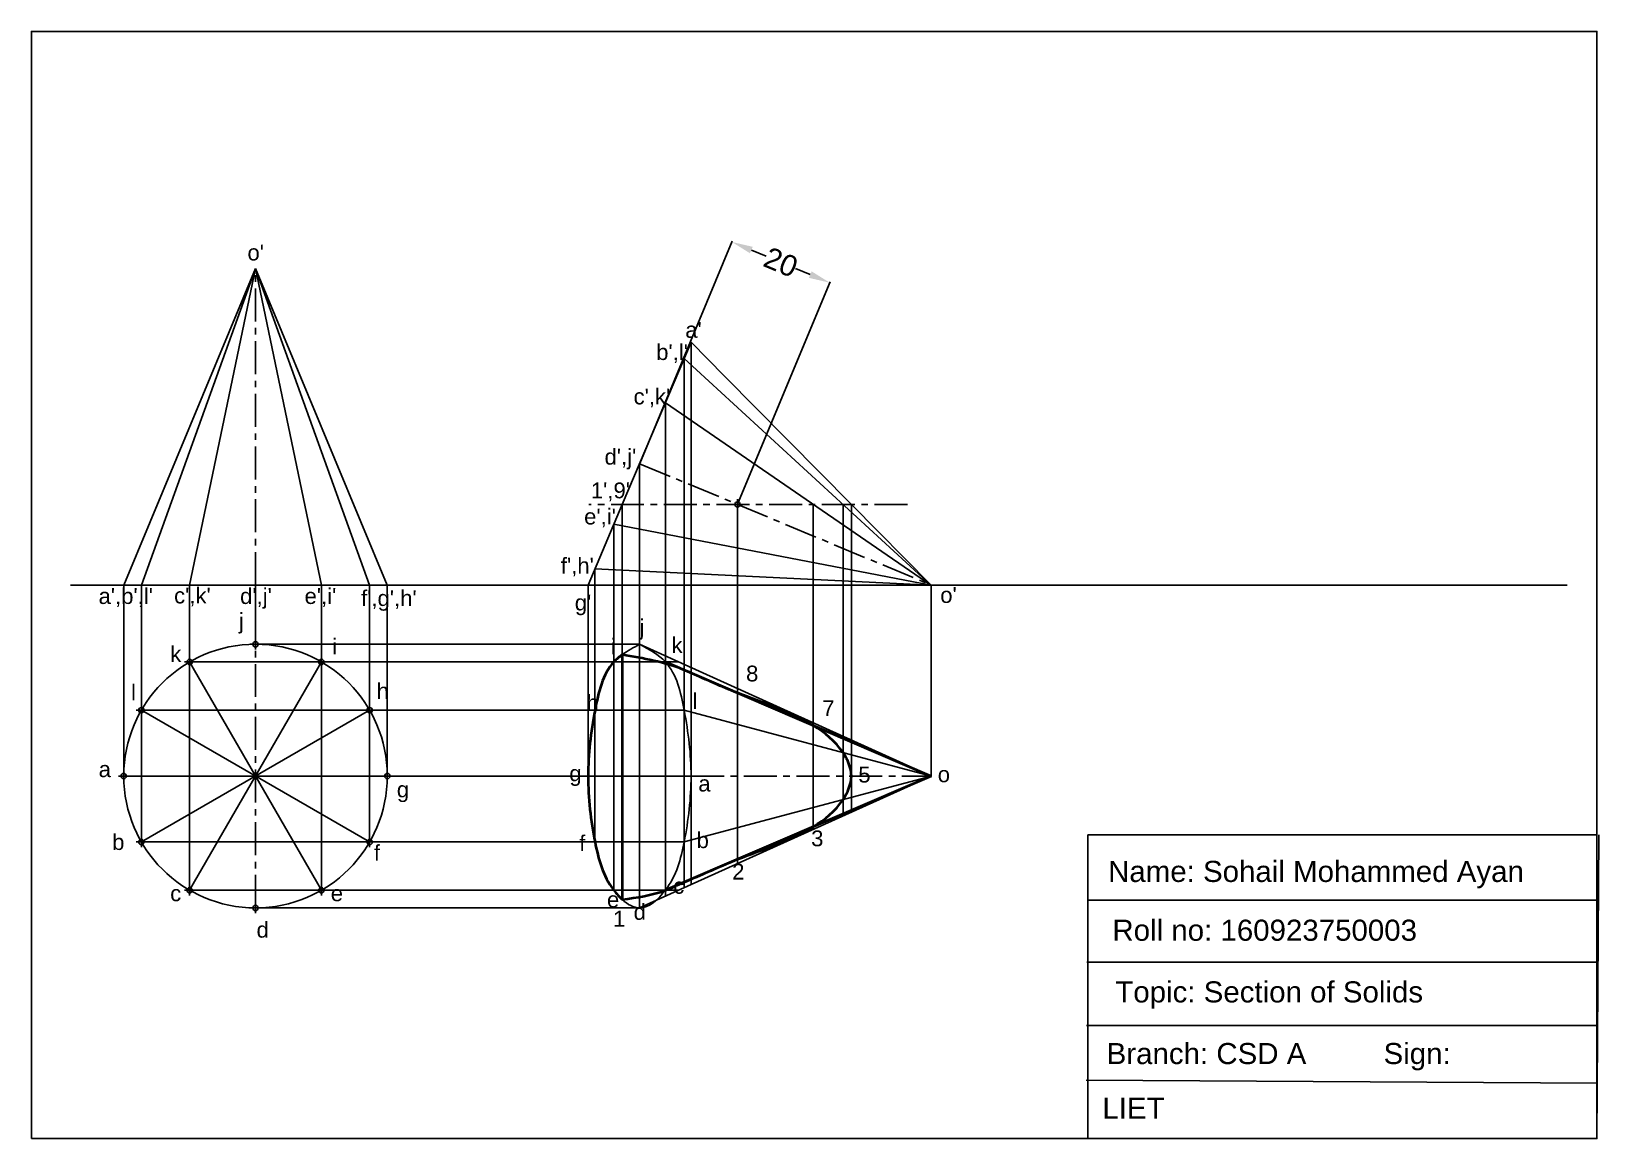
# Model space of a CAD drawing. Header units: millimetres. Extents: x 0 to 297, y 0 to 210.
import ezdxf

# ---------------------------------------------------------------- set-up
doc = ezdxf.new("R2010")
doc.units = ezdxf.units.MM
doc.header["$MEASUREMENT"] = 0
doc.header["$PDMODE"] = 34
doc.header["$PDSIZE"] = -2
doc.linetypes.add('CENTER', pattern=[2, 1.25, -0.25, 0.25, -0.25])
doc.styles.get("Standard").update_dxf_attribs({"font": 'arial.ttf'})
doc.dimstyles.new('Annotative', dxfattribs={"dimscale": 0, "dimtxt": 4, "dimasz": 4, "dimexe": 0.18, "dimexo": 0.0625, "dimgap": 0.09, "dimtad": 0, "dimtoh": 1, "dimdec": 0, "dimzin": 0, "dimdsep": 46, "dimtxsty": 'Standard', "dimcen": 0.09, "dimadec": 0, "dimazin": 0, "dimtfac": 1, "dimtdec": 0, "dimtofl": 0, "dimtmove": 0, "dimatfit": 3, "dimfxl": 1, "dimtolj": 1, "dimtzin": 0, "dimarcsym": 0})

# ---------------------------------------------------------------- blocks, each defined once
blk = doc.blocks.new('*D1')
at = {"color": 0, "lineweight": -2, "transparency": 16777216}
for p, q in [((115.42, 128.07), (132.97, 170.23)), ((136.59, 168.53), (139.43, 167.34)), ((147.78, 163.87), (144.94, 165.05)), ((133.99, 120.34), (151.54, 162.5))]:
    blk.add_line(p, q, dxfattribs=at)
at = {"color": 0, "transparency": 16777216}
for points in [[(136.85, 169.14), (136.33, 167.91), (132.9, 170.06)], [(148.04, 164.48), (147.52, 163.25), (151.47, 162.33)]]:
    blk.add_solid(points, dxfattribs=at)
at = {"layer": 'Defpoints', "color": 0, "transparency": 16777216}
for p in [(132.9, 170.06), (115.39, 128.01), (133.97, 120.28)]:
    blk.add_point(p, dxfattribs=at)
at = {"color": 0, "transparency": 16777216, "insert": (142.19, 166.2), "char_height": 4, "attachment_point": 5, "rotation": 337.3987}
blk.add_mtext('\\A1;20', dxfattribs=at)

msp = doc.modelspace()

# ---------------------------------------------------------------- linework, layer by layer
at = {"color": 18, "true_color": 0x000000}
for p, q in [((42.53, 165), (17.53, 105)), ((42.53, 165), (67.53, 105)), ((105.62, 105), (112.11, 120.28)), ((170.7, 104.99), (155.57, 120.28)), ((67.53, 105), (17.53, 105)), ((170.62, 105), (105.62, 105))]:
    msp.add_line(p, q, dxfattribs=at)
at = {"color": 251, "true_color": 0x636466}
for p, q in [((42.53, 165), (20.88, 105)), ((42.53, 165), (30.03, 105)), ((42.53, 165), (55.03, 105)), ((42.53, 165), (64.18, 105)), ((112.11, 120.28), (125.16, 151.03)), ((131.49, 144.63), (125.16, 151.03)), ((170.62, 105), (123.85, 147.94)), ((155.57, 120.28), (131.49, 144.63)), ((170.64, 105), (120.28, 139.52)), ((170.64, 105), (110.51, 116.51)), ((170.62, 105), (106.93, 108.08)), ((17.53, 68.76), (17.53, 105)), ((20.88, 56.26), (20.88, 105)), ((30.03, 47.1), (30.03, 105)), ((42.53, 93.76), (42.53, 105)), ((55.03, 47.1), (55.03, 105)), ((64.18, 56.26), (64.18, 105)), ((67.53, 68.76), (67.53, 105)), ((55.03, 90.41), (30.03, 47.1)), ((55.03, 47.1), (30.03, 90.41)), ((55.03, 90.41), (30.03, 90.41)), ((20.88, 81.26), (64.18, 56.26)), ((64.18, 81.26), (20.88, 56.26)), ((20.88, 81.26), (64.18, 81.26)), ((17.53, 68.76), (67.53, 68.76)), ((64.18, 56.26), (20.88, 56.26)), ((55.03, 47.1), (30.03, 47.1)), ((55.03, 47.1), (122.8, 47.1)), ((42.53, 43.76), (115.39, 43.76))]:
    msp.add_line(p, q, dxfattribs=at)
at = {"linetype": 'CENTER', "ltscale": 5}
for p, q in [((42.53, 105), (42.53, 165)), ((42.53, 43.76), (42.53, 93.76))]:
    msp.add_line(p, q, dxfattribs=at)
at = {"color": 251, "lineweight": -2, "true_color": 0x636466}
for p, q in [((125.16, 151.03), (125.16, 48.17)), ((123.85, 147.94), (123.85, 47.58)), ((120.28, 139.52), (120.28, 45.96)), ((115.39, 128.01), (115.39, 43.76)), ((133.97, 120.28), (133.97, 52.15)), ((148.35, 120.28), (148.35, 58.65)), ((153.98, 120.28), (153.98, 61.2)), ((155.57, 120.28), (155.57, 61.92)), ((110.51, 116.51), (110.51, 47.1)), ((106.93, 108.08), (106.93, 56.26)), ((170.7, 104.99), (170.7, 68.76)), ((42.53, 93.76), (115.39, 93.76)), ((55.03, 90.41), (122.8, 90.41)), ((64.18, 81.26), (123.85, 81.26)), ((170.7, 68.76), (123.85, 81.26)), ((67.53, 68.76), (125.16, 68.76)), ((170.7, 68.76), (123.85, 56.26)), ((64.18, 56.26), (123.85, 56.26))]:
    msp.add_line(p, q, dxfattribs=at)
at = {"color": 7, "linetype": 'CENTER', "ltscale": 5, "true_color": 0xffffff}
msp.add_line((115.39, 128.01), (170.7, 104.99), dxfattribs=at)
at = {"color": 18, "linetype": 'CENTER', "ltscale": 5, "true_color": 0x000000}
msp.add_line((166.22, 120.28), (105.73, 120.28), dxfattribs=at)
at = {"color": 252, "lineweight": -2, "true_color": 0x939598}
for p, q in [((112.11, 120.28), (112.11, 91.79)), ((105.62, 105), (105.62, 68.76)), ((115.39, 93.76), (170.7, 68.76)), ((170.7, 68.76), (115.39, 43.76))]:
    msp.add_line(p, q, dxfattribs=at)
at = {"color": 244, "true_color": 0x991b1e}
msp.add_line((291.39, 105), (7.42, 105), dxfattribs=at)
for p, q in [((20.88, 81.26), (20.88, 105)), ((42.53, 93.76), (42.53, 105)), ((200.4, 57.62), (297.04, 57.62)), ((200.4, 57.62), (200.4, 0)), ((297, 0), (297.34, 57.62)), ((297.04, 45.23), (200.33, 45.23)), ((297.26, 45.23), (297.19, 33.5)), ((200.26, 33.5), (297.04, 33.5)), ((297.04, 21.44), (200.19, 21.44)), ((297.12, 21.44), (297.06, 11.07)), ((200.13, 11.07), (297.04, 10.5))]:
    msp.add_line(p, q)
at = {"color": 18, "lineweight": 40, "ltscale": 3, "true_color": 0x000000}
for p, q in [((112.11, 91.79), (112.11, 45.33)), ((120.28, 90.41), (170.7, 68.76)), ((170.7, 68.76), (120.28, 47.1))]:
    msp.add_line(p, q, dxfattribs=at)
at = {"color": 7, "linetype": 'CENTER', "lineweight": -2, "ltscale": 5, "true_color": 0xffffff}
msp.add_line((125.16, 68.76), (170.7, 68.76), dxfattribs=at)
msp.add_lwpolyline([(0, 0), (297, 0), (297, 210), (0, 210)], close=True)
at = {"color": 18, "true_color": 0x000000}
msp.add_circle((42.53, 68.76), 25, dxfattribs=at)
at = {"color": 252, "lineweight": -2, "true_color": 0x939598}
msp.add_open_spline([(115.39, 93.76), (114.26, 93.14), (113.12, 92.52), (112.11, 91.79)], degree=3, dxfattribs=at)
msp.add_open_spline([(112.11, 45.33), (113.12, 44.41), (116.05, 42.72), (121.95, 48.09), (124.25, 57.02), (125.67, 68.85), (124.25, 80.15), (121.95, 90.19), (117.19, 92.78), (115.39, 93.76)], degree=3, knots=[52.877026, 52.877026, 52.877026, 52.877026, 56.629848, 62.552099, 72.37645, 84.944772, 97.513093, 107.337444, 113.259695, 113.259695, 113.259695, 113.259695], dxfattribs=at)
at = {"color": 18, "lineweight": 40, "ltscale": 3, "true_color": 0x000000}
msp.add_open_spline([(112.11, 91.79), (111.53, 91.37), (108.53, 88.86), (106.54, 80.15), (105.11, 68.85), (106.54, 57.02), (108.53, 49.27), (111.53, 45.86), (112.11, 45.33)], degree=3, knots=[3.752822, 3.752822, 3.752822, 3.752822, 5.922251, 15.746603, 28.314924, 40.883245, 50.707596, 52.877026, 52.877026, 52.877026, 52.877026], dxfattribs=at)
msp.add_spline([(112.11, 45.33), (120.28, 47.1), (123.85, 48.64), (125.16, 49.2), (133.97, 52.98), (148.35, 59.16), (153.98, 64.29), (155.57, 68.76), (153.98, 73.22), (148.35, 78.35), (133.97, 84.53), (125.16, 88.31), (123.85, 88.87), (112.11, 91.79)], degree=3, dxfattribs=at)
for p in [(133.97, 120.28), (42.53, 93.76), (42.53, 93.76), (30.03, 90.41), (30.03, 90.41), (55.03, 90.41), (55.03, 90.41), (20.88, 81.26), (20.88, 81.26), (64.18, 81.26), (64.18, 81.26), (17.53, 68.76), (17.53, 68.76), (67.53, 68.76), (67.53, 68.76), (20.88, 56.26), (20.88, 56.26), (64.18, 56.26), (64.18, 56.26), (30.03, 47.1), (30.03, 47.1), (55.03, 47.1), (55.03, 47.1), (42.53, 43.76), (42.53, 43.76)]:
    msp.add_point(p)

# ---------------------------------------------------------------- texts
at = {"linetype": 'CENTER'}
for s, height, p in [("o'", 3, (41, 166.55)), ("a',b',l'", 3, (12.75, 101.4)), ("c',k'", 3, (27.08, 101.5)), ("d',j'", 3, (39.6, 101.4)), ("e',i'", 3, (51.83, 101.4)), ("f',g',h'", 3, (62.55, 101)), ("o'", 3, (172.43, 101.6)), ("g'", 3, (103.1, 100.16)), ('j', 3, (115.36, 95.5)), ('k', 3, (121.45, 92.1)), ('i', 3, (109.91, 91.85)), ('8', 3, (135.59, 86.71)), ('h', 3, (105.3, 81.17)), ('l', 3, (125.42, 81.47)), ('7', 3, (150.05, 80.14)), ('g', 3, (102.06, 67.78)), ('5', 3, (156.88, 67.53)), ('o', 3, (171.95, 67.6)), ('a', 3, (126.53, 65.84)), ('f', 3, (103.94, 54.53)), ('b', 3, (126.21, 55.1)), ('3', 3, (147.94, 55.45)), ('2', 3, (132.96, 49.14)), ('Name: Sohail Mohammed Ayan', 4, (204.27, 48.68)), ('c', 3, (121.77, 46.44)), ('e', 3, (109.2, 43.84)), ('d', 3, (114.26, 41.5)), ('1', 3, (110.35, 40.21)), ('Roll no: 160923750003', 4, (205.09, 37.53)), ('Topic: Section of Solids', 4, (205.64, 25.83)), ('Branch: CSD A', 4, (204, 14.14)), ('Sign:', 4, (256.53, 14.14)), ('LIET', 4, (203.19, 3.8))]:
    msp.add_text(s, height=height, dxfattribs=at).set_placement(p)
for s, p in [("a'", (124.05, 151.89)), ("b',l'", (118.54, 147.67)), ("c',k'", (114.25, 139.25)), ("d',j'", (108.74, 127.83)), ("1',9'", (106.14, 121.44)), ("e',i'", (104.87, 116.48)), ("f',h'", (100.45, 107.17)), ('j', (39.39, 96.7)), ('k', (26.34, 90.41)), ('i', (57.06, 91.84)), ('l', (18.91, 83.14)), ('h', (65.5, 83.4)), ('a', (12.77, 68.56)), ('g', (69.34, 64.72)), ('b', (15.33, 54.75)), ('f', (64.99, 52.7)), ('c', (26.34, 45.03)), ('e', (56.8, 45.03)), ('d', (42.72, 38.12))]:
    msp.add_text(s, height=3).set_placement(p)

# ---------------------------------------------------------------- dimensions: what is measured, and where the dimension line sits
at = {"color": 9, "true_color": 0xc7c8ca}
dim = msp.add_aligned_dim(p1=(133.97, 120.28), p2=(115.39, 128.01), distance=-45.55, dimstyle='Annotative', dxfattribs=at)
dim.commit()
dim.dimension.update_dxf_attribs({"geometry": '*D1', "text_midpoint": (142.19, 166.2)})

doc.saveas('drawing.dxf')
